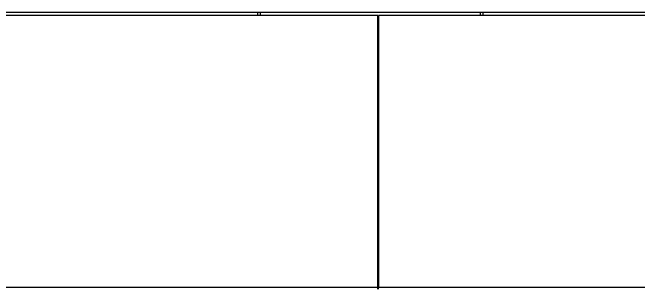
# Model space of a CAD drawing. Header units: millimetres. Extents: x 1293 to 41893, y 1011 to 26911.
# Drawn here: x 14994 to 17102, y 13732 to 14657 of the extents above; entities that cross this region are included whole.
import ezdxf

# ---------------------------------------------------------------- set-up
doc = ezdxf.new("R2010")
doc.units = ezdxf.units.MM
doc.header["$LTSCALE"] = 50
doc.layers.add('PASILLOS', color=2, linetype='Continuous')

msp = doc.modelspace()

# ---------------------------------------------------------------- linework, layer by layer
at = {"color": 7, "linetype": 'Continuous', "lineweight": 25}
msp.add_line((18015.9628232, 14656.832389), (10191.3758232, 14656.832389), dxfattribs=at)
at = {"layer": 'PASILLOS', "linetype": 'Continuous', "lineweight": 25}
for p, q in [((15819.7878232, 14646.832389), (15819.7878232, 14656.832389)), ((15829.3128232, 14646.832389), (15829.3128232, 14656.832389)), ((16569.7878232, 14646.832389), (16569.7878232, 14656.832389)), ((16579.3128232, 14646.832389), (16579.3128232, 14656.832389)), ((16224.3128232, 14646.832389), (12124.3128232, 14646.832389)), ((16224.3128232, 13732.432389), (16224.3128232, 14646.832389)), ((18002.7878232, 14646.832389), (16226.3128232, 14646.832389)), ((16226.3128232, 14646.832389), (16226.3128232, 13732.432389)), ((12124.3128232, 13732.432389), (16224.3128232, 13732.432389)), ((16224.3128232, 13726.357389), (16224.3128232, 13732.432389)), ((16226.3128232, 13732.432389), (18002.7878232, 13732.432389)), ((16226.3128232, 13726.357389), (16226.3128232, 13732.432389))]:
    msp.add_line(p, q, dxfattribs=at)

doc.saveas('drawing.dxf')
